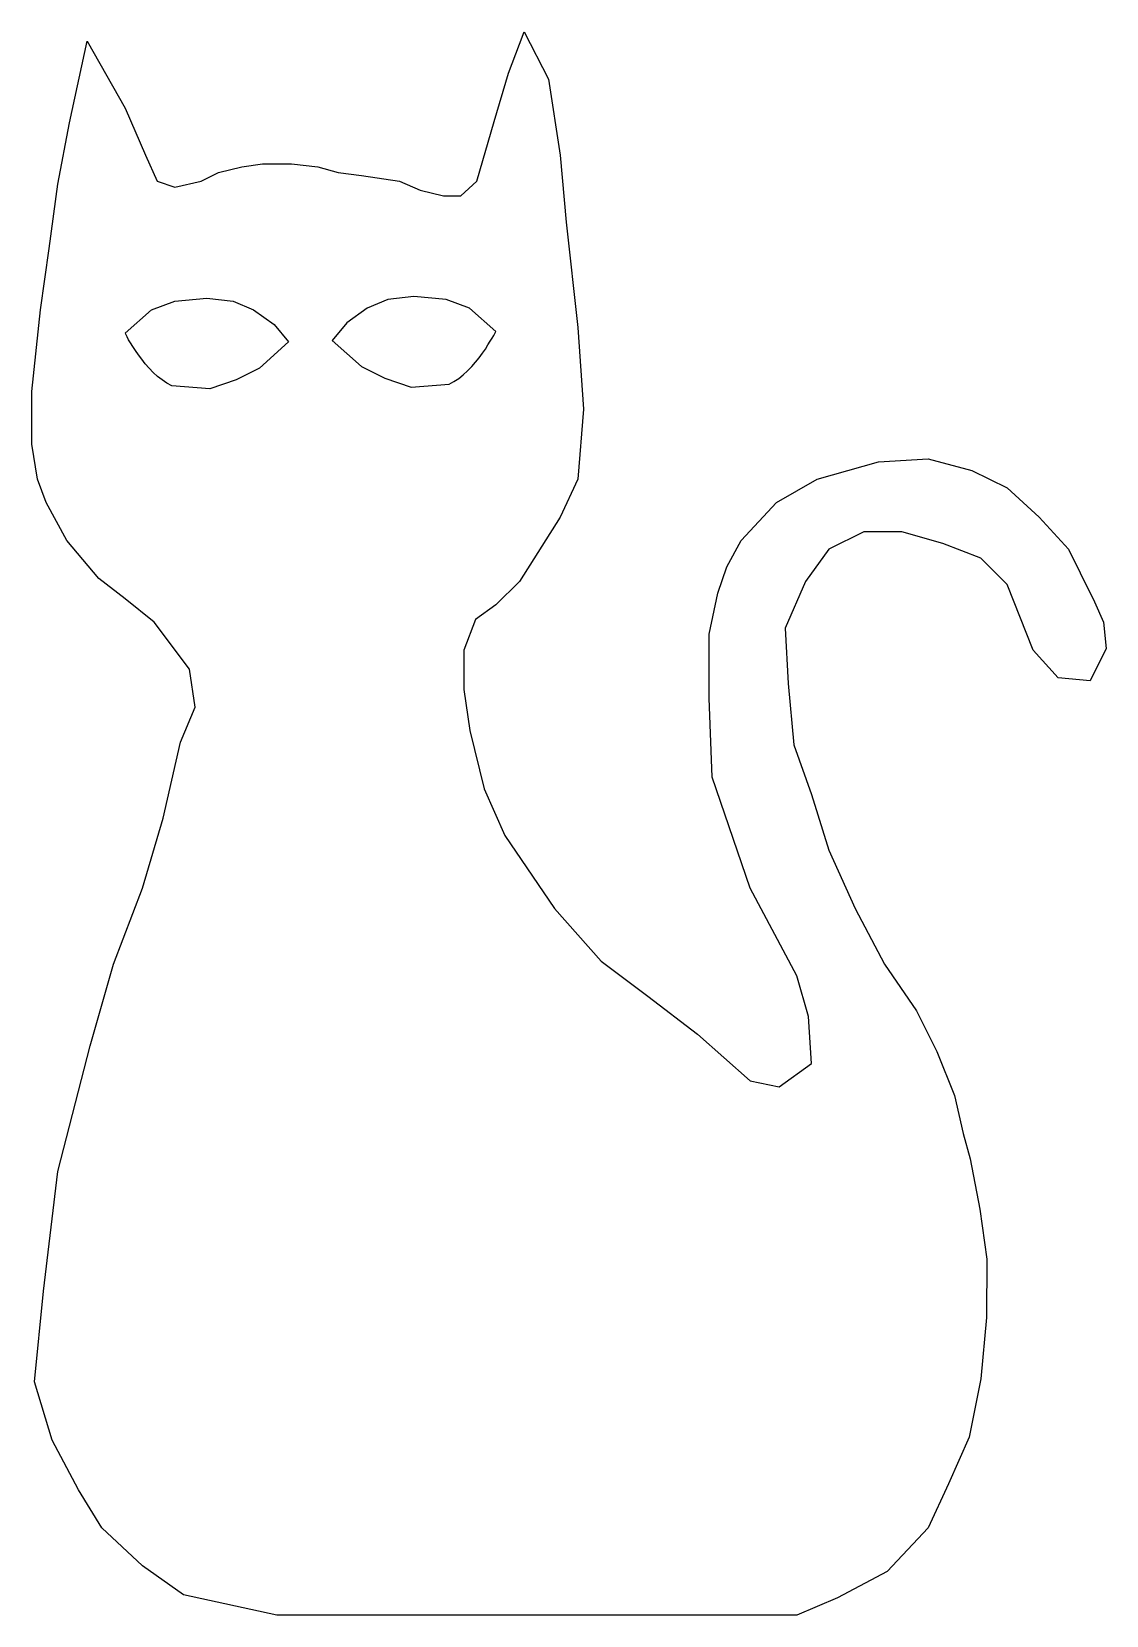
# Model space of a CAD drawing. Extents: x 105.7 to 140.5, y 85.5 to 136.7.
import ezdxf

# ---------------------------------------------------------------- set-up
doc = ezdxf.new("R2010")
doc.units = 0
doc.layers.add('Layer_1', color=7, linetype='CONTINUOUS')

msp = doc.modelspace()

# ---------------------------------------------------------------- linework, layer by layer
at = {"layer": 'Layer_1', "color": 7}
msp.add_lwpolyline([(109.707586, 117.626176), (108.762646, 118.382126), (107.912196, 119.043586), (106.872766, 120.272016), (106.211306, 121.500436), (105.927826, 122.256386), (105.738836, 123.390316), (105.738836, 125.091206), (106.022316, 127.737035), (106.305796, 129.721415), (106.589276, 131.800285), (106.967256, 133.784665), (107.534216, 136.430495), (108.762646, 134.257125), (109.424106, 132.745225), (109.802076, 131.894775), (110.369046, 131.705785), (111.219486, 131.894775), (111.786456, 132.178265), (112.542406, 132.367245), (113.203866, 132.461745), (114.148806, 132.461745), (114.999256, 132.367245), (115.660706, 132.178265), (116.416666, 132.083765), (117.645086, 131.894775), (118.306546, 131.611295), (119.062496, 131.422305), (119.629456, 131.422305), (120.146316, 131.894295), (120.699196, 133.825435), (121.170896, 135.391055), (121.519346, 136.335995), (121.671806, 136.736415), (122.464276, 135.202075), (122.842256, 132.745225), (123.031246, 130.571865), (123.409216, 127.170075), (123.598206, 124.524246), (123.409216, 122.256386), (122.842256, 121.027966), (121.519346, 118.949096), (120.763386, 118.193146), (120.101926, 117.720676), (119.723946, 116.728486), (119.723956, 115.452816), (119.912946, 114.129896), (120.385416, 112.240016), (121.046866, 110.728116), (122.653266, 108.365766), (124.165176, 106.664866), (125.677076, 105.530936), (127.283475, 104.302516), (128.984365, 102.790616), (129.929305, 102.601626), (130.968745, 103.357576), (130.874245, 104.869486), (130.496265, 106.192396), (128.984355, 109.027216), (127.755935, 112.617996), (127.661435, 115.169336), (127.661435, 117.248206), (127.944915, 118.571116), (128.228395, 119.421566), (128.700865, 120.272016), (129.834795, 121.500436), (131.157715, 122.256386), (133.142085, 122.823346), (134.748485, 122.917846), (136.165895, 122.539866), (137.299825, 121.972906), (138.339255, 121.027966), (139.284195, 119.988526), (139.662175, 119.232576), (140.134645, 118.287636), (140.418125, 117.626176), (140.512625, 116.775736), (139.992915, 115.736296), (138.953465, 115.830796), (138.150275, 116.728486), (138.150275, 116.728486), (137.299825, 118.854596), (136.449375, 119.705046), (135.220955, 120.177516), (133.898035, 120.555496), (132.669615, 120.555496), (131.535685, 119.988526), (130.779735, 118.949096), (130.118275, 117.437186), (130.212775, 115.641806), (130.401755, 113.657426), (130.968725, 112.051026), (131.535685, 110.255646), (132.386135, 108.365766), (133.331075, 106.570376), (134.370505, 105.058466), (135.031965, 103.735556), (135.598935, 102.318146), (135.882415, 101.089716), (136.110545, 100.264336), (136.424825, 98.641226), (136.650335, 97.018127), (136.638335, 95.136587), (136.449355, 93.152217), (136.071385, 91.262337), (135.409925, 89.750437), (134.748465, 88.333027), (133.425555, 86.915617), (131.819155, 86.065167), (130.496235, 85.498207), (129.173315, 85.498207), (113.676296, 85.498207), (110.652486, 86.159667), (109.329566, 87.104597), (108.006656, 88.333027), (107.250696, 89.561447), (106.400256, 91.167847), (105.833286, 93.057727), (106.116766, 95.987037), (106.589236, 99.861296), (107.628676, 103.924536), (108.384626, 106.570376), (109.329566, 109.027216), (109.991026, 111.295076), (110.557986, 113.751926), (111.030466, 114.885846), (110.841476, 116.114276)], close=True, dxfattribs=at)
for points in [[(108.762646, 126.981085), (109.613086, 127.737035), (110.369046, 128.020525), (111.408476, 128.115025), (112.258926, 128.020525), (112.920376, 127.737035), (113.581836, 127.264575), (114.054306, 126.697605), (113.109366, 125.847165), (112.353416, 125.469186), (111.502966, 125.185706), (110.274546, 125.280206)], [(108.762646, 126.981085), (109.613086, 127.737035), (110.369046, 128.020525), (111.408476, 128.115025), (112.258926, 128.020525), (112.920376, 127.737035), (113.581836, 127.264575), (114.054306, 126.697605), (113.109366, 125.847165), (112.353416, 125.469186), (111.502966, 125.185706), (110.274546, 125.280206)], [(108.762646, 126.981085), (109.613086, 127.737035), (110.369046, 128.020525), (111.408476, 128.115025), (112.258926, 128.020525), (112.920376, 127.737035), (113.581836, 127.264575), (114.054306, 126.697605), (113.109366, 125.847165), (112.353416, 125.469186), (111.502966, 125.185706), (110.274546, 125.280206)], [(108.762646, 126.981085), (109.613086, 127.737035), (110.369046, 128.020525), (111.408476, 128.115025), (112.258926, 128.020525), (112.920376, 127.737035), (113.581836, 127.264575), (114.054306, 126.697605), (113.109366, 125.847165), (112.353416, 125.469186), (111.502966, 125.185706), (110.274546, 125.280206)], [(120.754876, 127.032875), (119.904436, 127.788825), (119.148476, 128.072315), (118.109046, 128.166815), (117.258596, 128.072315), (116.597146, 127.788825), (115.935686, 127.316365), (115.463216, 126.749395), (116.408156, 125.898955), (117.164106, 125.520976), (118.014556, 125.237496), (119.242976, 125.331996)]]:
    msp.add_lwpolyline(points, dxfattribs=at)
for points in [[(110.274546, 125.280206), (109.409296, 125.676886), (108.762646, 126.981075), (108.762646, 126.981085)], [(110.274546, 125.280206), (109.409296, 125.676886), (108.762646, 126.981075), (108.762646, 126.981085)], [(110.274546, 125.280206), (109.409296, 125.676886), (108.762646, 126.981075), (108.762646, 126.981085)], [(110.274546, 125.280206), (109.409296, 125.676886), (108.762646, 126.981075), (108.762646, 126.981085)], [(119.242976, 125.331996), (120.108226, 125.728676), (120.754876, 127.032865), (120.754876, 127.032875)]]:
    msp.add_open_spline(points, degree=3, dxfattribs=at)

doc.saveas('drawing.dxf')
